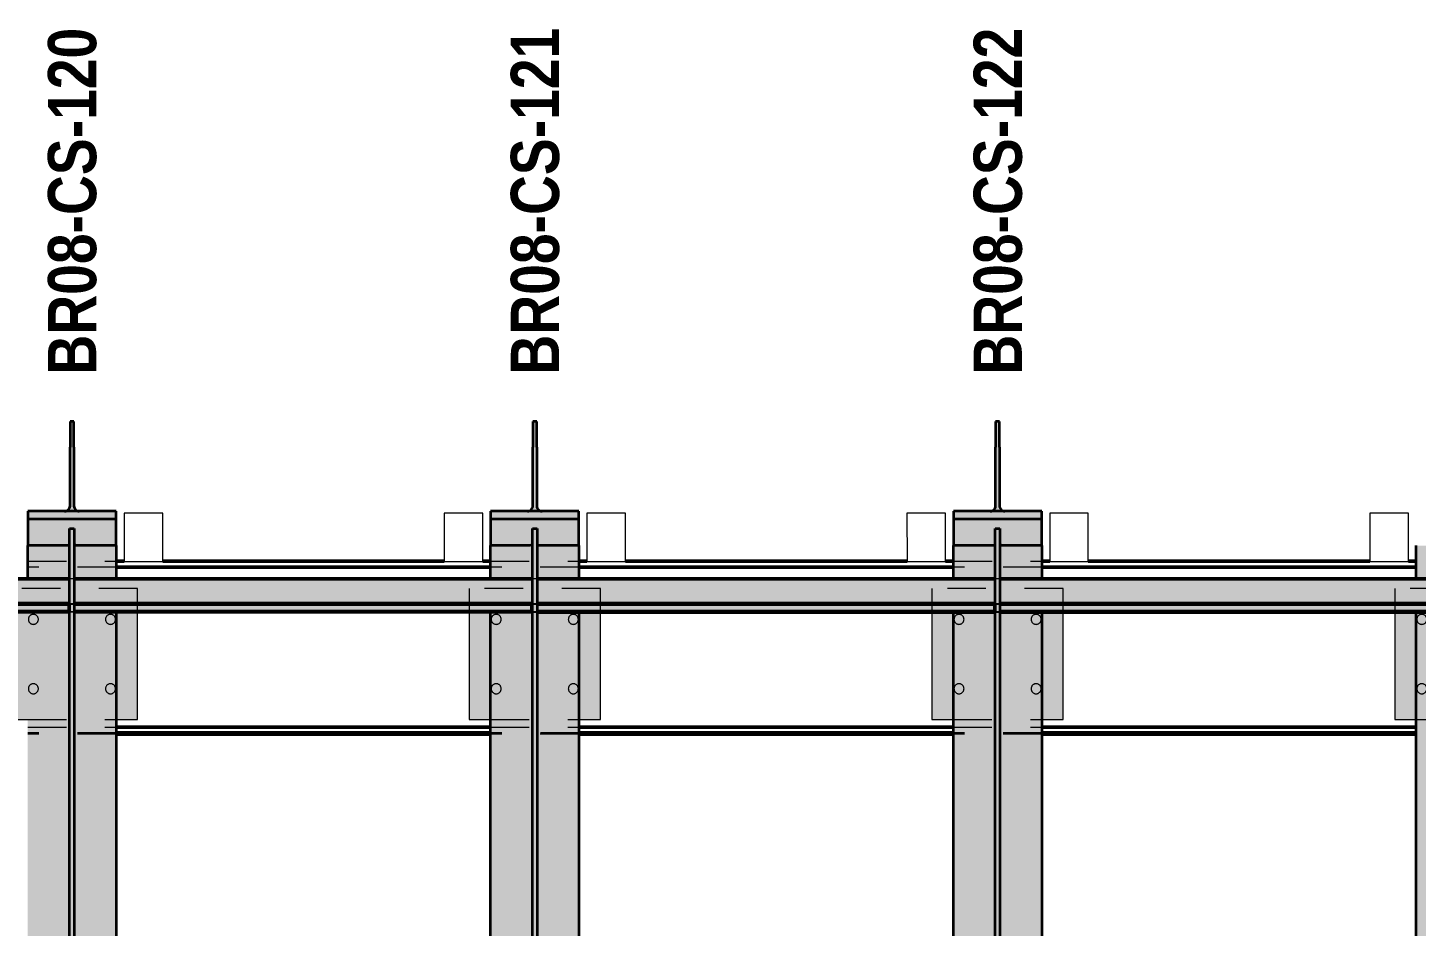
# Model space of a CAD drawing. Header units: metres. Extents: x -348 to -312, y -1188 to 3.
# Drawn here: x -333.748 to -330.148, y -1183.162 to -1180.833 of the extents above; entities that cross this region are included whole.
import ezdxf

# ---------------------------------------------------------------- set-up
doc = ezdxf.new("R2010")
doc.units = ezdxf.units.M
doc.linetypes.add('JacobsDash', pattern=[0.0045, 0.003, -0.0015])
for name, color, linetype, lineweight in [('A-DETL', 7, 'Continuous', 13), ('A-GENM', 7, 'Continuous', 35), ('A-GENM-IDEN', 7, 'Continuous', 18), ('A-WALL', 7, 'Continuous', 50), ('A-WALL-HDLN', 7, 'JacobsDash', 18), ('S-BEAM', 7, 'Continuous', 50), ('S-BEAM-HDLN', 7, 'JacobsDash', 18), ('S-FSTN', 7, 'Continuous', 18)]:
    doc.layers.add(name, color=color, linetype=linetype, lineweight=lineweight)
doc.styles.add('Arial Narrow_B', font='ARIALNB.TTF', dxfattribs={"height": 0.125})

# ---------------------------------------------------------------- blocks, each defined once
blk = doc.blocks.new('BR08_GEN_POST_0 - 610UB_BASE-V10-DRG-2873232 - SOUTHERN CANOPY - PLAN')
at = {"layer": 'A-GENM', "true_color": 0xc0c0c0}
for points in [[(0.005, 0.7066), (0.005, 0.7721), (-0.005, 0.7721), (-0.005, 0.7066)], [(0.019, 0.5402), (0.0159, 0.5406), (0.0129, 0.5416), (0.0103, 0.5432), (0.0073, 0.5465), (0.0064, 0.5478), (0.0054, 0.5506), (0.005, 0.5536), (0.005, 0.7066), (-0.005, 0.7066), (-0.0054, 0.5506), (-0.0073, 0.5465), (-0.0081, 0.5453), (-0.0103, 0.5432), (-0.0129, 0.5416), (-0.0159, 0.5406), (-0.019, 0.5402)], [(0.1145, 0.5209), (0.1145, 0.5402), (-0.1145, 0.5402), (-0.1145, 0.5209), (0.082, 0.5209)]]:
    blk.add_hatch(color=9, dxfattribs=at).paths.add_polyline_path(points)
h = blk.add_hatch(color=9, dxfattribs=at)
h.paths.add_polyline_path([(0.006, 0.5209), (-0.1145, 0.5209), (-0.1145, 0.4511), (-0.0113, 0.4517), (-0.0064, 0.453), (-0.006, 0.4536), (-0.006, 0.4954), (0.006, 0.4954)])
h.paths.add_polyline_path([(0.082, 0.4511), (0.1145, 0.4511), (0.1145, 0.5209), (0.006, 0.5209), (0.0064, 0.453), (0.0091, 0.4521), (0.0169, 0.4512), (0.02, 0.4511)])
at = {"layer": 'A-GENM'}
for p, q in [((0.005, 0.7724), (-0.005, 0.7724)), ((-0.005, 0.7724), (-0.005, 0.7066)), ((0.005, 0.7066), (0.005, 0.7724)), ((-0.005, 0.5536), (-0.005, 0.7066)), ((0.005, 0.7066), (0.005, 0.5536)), ((-0.019, 0.5402), (-0.1145, 0.5402)), ((-0.1145, 0.5402), (-0.1145, 0.5209)), ((0.019, 0.5402), (-0.019, 0.5402)), ((0.1145, 0.5402), (0.019, 0.5402)), ((0.1145, 0.5209), (0.1145, 0.5402)), ((-0.1145, 0.5209), (0.1145, 0.5209)), ((-0.1145, 0.5209), (-0.1145, 0.4511)), ((0.1145, 0.4511), (0.1145, 0.5209))]:
    blk.add_line(p, q, dxfattribs=at)
at = {"layer": 'A-GENM', "flags": 128}
for points in [[(-0.019, 0.5402), (-0.0159, 0.5406), (-0.0129, 0.5416), (-0.0103, 0.5432), (-0.0081, 0.5453), (-0.0064, 0.5478), (-0.0054, 0.5506), (-0.005, 0.5536)], [(0.005, 0.5536), (0.0054, 0.5506), (0.0064, 0.5478), (0.0081, 0.5453), (0.0103, 0.5432), (0.0129, 0.5416), (0.0159, 0.5406), (0.019, 0.5402)]]:
    blk.add_lwpolyline(points, dxfattribs=at)
blk = doc.blocks.new('BR08_GEN_POST_0 - 610UB_BASE-V11-DRG-2873232 - SOUTHERN CANOPY - PLAN')
at = {"layer": 'A-GENM', "true_color": 0xc0c0c0}
for points in [[(0.005, 0.7066), (0.005, 0.7721), (-0.005, 0.7721), (-0.005, 0.7066)], [(0.019, 0.5402), (0.0159, 0.5406), (0.0129, 0.5416), (0.0103, 0.5432), (0.0073, 0.5465), (0.0064, 0.5478), (0.0054, 0.5506), (0.005, 0.5536), (0.005, 0.7066), (-0.005, 0.7066), (-0.0054, 0.5506), (-0.0073, 0.5465), (-0.0081, 0.5453), (-0.0103, 0.5432), (-0.0129, 0.5416), (-0.0159, 0.5406), (-0.019, 0.5402)], [(0.1145, 0.5209), (0.1145, 0.5402), (-0.1145, 0.5402), (-0.1145, 0.5209), (0.0742, 0.5209)], [(0.0742, 0.4511), (0.1145, 0.4511), (0.1145, 0.5209), (-0.1145, 0.5209), (-0.1145, 0.4511), (-0.0113, 0.4517), (-0.0064, 0.453), (-0.006, 0.4536), (-0.006, 0.4954), (0.006, 0.4954), (0.0064, 0.453), (0.0091, 0.4521), (0.0169, 0.4512), (0.02, 0.4511)]]:
    blk.add_hatch(color=9, dxfattribs=at).paths.add_polyline_path(points)
at = {"layer": 'A-GENM'}
for p, q in [((0.005, 0.7724), (-0.005, 0.7724)), ((-0.005, 0.7724), (-0.005, 0.7066)), ((0.005, 0.7066), (0.005, 0.7724)), ((-0.005, 0.5536), (-0.005, 0.7066)), ((0.005, 0.7066), (0.005, 0.5536)), ((-0.019, 0.5402), (-0.1145, 0.5402)), ((-0.1145, 0.5402), (-0.1145, 0.5209)), ((0.019, 0.5402), (-0.019, 0.5402)), ((0.1145, 0.5402), (0.019, 0.5402)), ((0.1145, 0.5209), (0.1145, 0.5402)), ((-0.1145, 0.5209), (0.1145, 0.5209)), ((-0.1145, 0.5209), (-0.1145, 0.4511)), ((0.1145, 0.4511), (0.1145, 0.5209))]:
    blk.add_line(p, q, dxfattribs=at)
at = {"layer": 'A-GENM', "flags": 128}
for points in [[(-0.019, 0.5402), (-0.0159, 0.5406), (-0.0129, 0.5416), (-0.0103, 0.5432), (-0.0081, 0.5453), (-0.0064, 0.5478), (-0.0054, 0.5506), (-0.005, 0.5536)], [(0.005, 0.5536), (0.0054, 0.5506), (0.0064, 0.5478), (0.0081, 0.5453), (0.0103, 0.5432), (0.0129, 0.5416), (0.0159, 0.5406), (0.019, 0.5402)]]:
    blk.add_lwpolyline(points, dxfattribs=at)
blk = doc.blocks.new('BR08_GEN_POST_0 - 610UB_BASE-V12-DRG-2873232 - SOUTHERN CANOPY - PLAN')
at = {"layer": 'A-GENM', "true_color": 0xc0c0c0}
for points in [[(0.005, 0.7066), (0.005, 0.7721), (-0.005, 0.7721), (-0.005, 0.7066)], [(0.019, 0.5402), (0.0159, 0.5406), (0.0129, 0.5416), (0.0103, 0.5432), (0.0072, 0.5465), (0.0064, 0.5478), (0.0054, 0.5506), (0.005, 0.5536), (0.005, 0.7066), (-0.005, 0.7066), (-0.0054, 0.5506), (-0.0072, 0.5465), (-0.0081, 0.5453), (-0.0103, 0.5432), (-0.0129, 0.5416), (-0.0159, 0.5406), (-0.019, 0.5402)], [(0.1145, 0.5209), (0.1145, 0.5402), (-0.1145, 0.5402), (-0.1145, 0.5209), (0.0663, 0.5209)]]:
    blk.add_hatch(color=9, dxfattribs=at).paths.add_polyline_path(points)
h = blk.add_hatch(color=9, dxfattribs=at)
h.paths.add_polyline_path([(0.006, 0.5209), (-0.1145, 0.5209), (-0.1145, 0.4512), (-0.0113, 0.4517), (-0.0064, 0.4531), (-0.006, 0.4536), (-0.006, 0.4954), (0.006, 0.4954)])
h.paths.add_polyline_path([(0.1145, 0.4512), (0.1145, 0.5209), (0.006, 0.5209), (0.0064, 0.4531), (0.0091, 0.4521), (0.0169, 0.4512), (0.02, 0.4512), (0.0663, 0.4512)])
at = {"layer": 'A-GENM'}
for p, q in [((0.005, 0.7724), (-0.005, 0.7724)), ((-0.005, 0.7724), (-0.005, 0.7066)), ((0.005, 0.7066), (0.005, 0.7724)), ((-0.005, 0.5536), (-0.005, 0.7066)), ((0.005, 0.7066), (0.005, 0.5536)), ((-0.019, 0.5402), (-0.1145, 0.5402)), ((-0.1145, 0.5402), (-0.1145, 0.5209)), ((0.019, 0.5402), (-0.019, 0.5402)), ((0.1145, 0.5402), (0.019, 0.5402)), ((0.1145, 0.5209), (0.1145, 0.5402)), ((-0.1145, 0.5209), (0.1145, 0.5209)), ((-0.1145, 0.5209), (-0.1145, 0.4512)), ((0.1145, 0.4512), (0.1145, 0.5209))]:
    blk.add_line(p, q, dxfattribs=at)
at = {"layer": 'A-GENM', "flags": 128}
for points in [[(-0.019, 0.5402), (-0.0159, 0.5406), (-0.0129, 0.5416), (-0.0103, 0.5432), (-0.0081, 0.5453), (-0.0064, 0.5478), (-0.0054, 0.5506), (-0.005, 0.5536)], [(0.005, 0.5536), (0.0054, 0.5506), (0.0064, 0.5478), (0.0081, 0.5453), (0.0103, 0.5432), (0.0129, 0.5416), (0.0159, 0.5406), (0.019, 0.5402)]]:
    blk.add_lwpolyline(points, dxfattribs=at)
blk = doc.blocks.new('BR08_CANOPY_BEAM - TYPE 3-8745652-DRG-2873232 - SOUTHERN CANOPY - PLAN')
at = {"layer": 'A-GENM', "true_color": 0xc0c0c0}
h = blk.add_hatch(color=9, dxfattribs=at)
h.paths.add_polyline_path([(-330.1481, -1185.1088), (-330.0536, -1185.0834), (-330.0536, -1183.8613), (-330.1481, -1183.8613), (-330.1481, -1185.0843)])
h.paths.add_polyline_path([(-330.0536, -1183.7919), (-330.0536, -1182.3474), (-330.1481, -1182.3474), (-330.1481, -1183.7919), (-330.0536, -1183.7919)])
h.paths.add_polyline_path([(-330.0536, -1182.2616), (-330.0536, -1182.1753), (-330.1481, -1182.1753), (-330.1481, -1182.2616), (-330.0536, -1182.2616)])
at = {"layer": 'A-GENM'}
for p, q in [((-330.1481, -1182.2616), (-330.1481, -1182.1753)), ((-330.1481, -1183.7919), (-330.1481, -1182.3474))]:
    blk.add_line(p, q, dxfattribs=at)
blk = doc.blocks.new('BR08_CANOPY_BEAM - TYPE 3-8745653-DRG-2873232 - SOUTHERN CANOPY - PLAN')
at = {"layer": 'A-GENM', "true_color": 0xc0c0c0}
blk.add_hatch(color=9, dxfattribs=at).paths.add_polyline_path([(-331.2275, -1184.3944), (-331.2275, -1182.131), (-331.2395, -1182.131), (-331.2395, -1184.3944)])
h = blk.add_hatch(color=9, dxfattribs=at)
h.paths.add_polyline_path([(-331.348, -1185.4303), (-331.2535, -1185.4049), (-331.2535, -1184.6108), (-331.348, -1184.6108), (-331.348, -1185.2721)])
h.paths.add_polyline_path([(-331.2535, -1184.5414), (-331.2535, -1182.3474), (-331.348, -1182.3474), (-331.348, -1184.5414), (-331.2535, -1184.5414)])
h.paths.add_polyline_path([(-331.2535, -1182.2616), (-331.2535, -1182.1752), (-331.348, -1182.1752), (-331.348, -1182.2616), (-331.2535, -1182.2616)])
h = blk.add_hatch(color=9, dxfattribs=at)
h.paths.add_polyline_path([(-331.2535, -1185.3997), (-331.2395, -1185.3992), (-331.2395, -1184.6067), (-331.2408, -1184.6067), (-331.2411, -1184.6108), (-331.2535, -1184.6108), (-331.2535, -1185.366)])
h.paths.add_polyline_path([(-331.2395, -1184.5414), (-331.2399, -1182.3474), (-331.2535, -1182.3474), (-331.2535, -1184.5414), (-331.2395, -1184.5414)])
h.paths.add_polyline_path([(-331.2395, -1182.2616), (-331.2395, -1182.2612), (-331.2398, -1182.1733), (-331.2426, -1182.1743), (-331.2503, -1182.1752), (-331.2535, -1182.1752), (-331.2534, -1182.2616), (-331.2395, -1182.2616)])
h = blk.add_hatch(color=9, dxfattribs=at)
h.paths.add_polyline_path([(-331.2271, -1185.3976), (-331.2195, -1185.3959), (-331.2135, -1185.3943), (-331.2135, -1183.8613), (-331.2275, -1183.8615), (-331.2275, -1185.3976)])
h.paths.add_polyline_path([(-331.2135, -1183.7919), (-331.2135, -1183.7919), (-331.2135, -1182.3474), (-331.2275, -1182.3474), (-331.2271, -1183.7919), (-331.215, -1183.7919)])
h.paths.add_polyline_path([(-331.2135, -1182.2616), (-331.2135, -1182.2616), (-331.2135, -1182.1752), (-331.2222, -1182.1747), (-331.2271, -1182.1733), (-331.2275, -1182.1739), (-331.2271, -1182.2616), (-331.2165, -1182.2616)])
h = blk.add_hatch(color=9, dxfattribs=at)
h.paths.add_polyline_path([(-331.2135, -1185.3943), (-331.119, -1185.369), (-331.119, -1183.8613), (-331.2135, -1183.8613), (-331.2135, -1185.366)])
h.paths.add_polyline_path([(-331.2135, -1183.7919), (-331.119, -1183.7919), (-331.119, -1182.3474), (-331.2135, -1182.3474), (-331.2135, -1183.7919)])
h.paths.add_polyline_path([(-331.1672, -1182.2616), (-331.119, -1182.2616), (-331.119, -1182.1752), (-331.2135, -1182.1752), (-331.2135, -1182.2616)])
at = {"layer": 'A-GENM'}
for p, q in [((-331.2395, -1182.131), (-331.2275, -1182.131)), ((-331.2395, -1184.3944), (-331.2395, -1182.131)), ((-331.2275, -1182.131), (-331.2275, -1184.3944)), ((-331.2535, -1182.1752), (-331.348, -1182.1752)), ((-331.348, -1182.2616), (-331.348, -1182.1752)), ((-331.119, -1182.1752), (-331.2135, -1182.1752)), ((-331.119, -1182.1752), (-331.119, -1182.2616)), ((-331.348, -1184.5414), (-331.348, -1182.3474)), ((-331.119, -1182.3474), (-331.119, -1183.7919))]:
    blk.add_line(p, q, dxfattribs=at)
at = {"layer": 'A-GENM', "flags": 128}
for points in [[(-331.2395, -1182.1729), (-331.2398, -1182.1733), (-331.2408, -1182.1739), (-331.2425, -1182.1743), (-331.2447, -1182.1747), (-331.2474, -1182.175), (-331.2503, -1182.1752), (-331.2535, -1182.1752)], [(-331.2135, -1182.1752), (-331.2166, -1182.1752), (-331.2195, -1182.175), (-331.2222, -1182.1747), (-331.2244, -1182.1743), (-331.2261, -1182.1739), (-331.2271, -1182.1733), (-331.2275, -1182.1729)]]:
    blk.add_lwpolyline(points, dxfattribs=at)
blk = doc.blocks.new('BR08_CANOPY_BEAM - TYPE 3-8745654-DRG-2873232 - SOUTHERN CANOPY - PLAN')
at = {"layer": 'A-GENM', "true_color": 0xc0c0c0}
blk.add_hatch(color=9, dxfattribs=at).paths.add_polyline_path([(-332.4274, -1184.716), (-332.4273, -1182.131), (-332.4393, -1182.131), (-332.4394, -1184.716)])
h = blk.add_hatch(color=9, dxfattribs=at)
h.paths.add_polyline_path([(-332.5479, -1185.7516), (-332.4534, -1185.7263), (-332.4534, -1183.8613), (-332.5479, -1183.8613), (-332.5479, -1185.6477)])
h.paths.add_polyline_path([(-332.4534, -1183.7919), (-332.4534, -1182.3474), (-332.5478, -1182.3474), (-332.5479, -1183.7919), (-332.4534, -1183.7919)])
h.paths.add_polyline_path([(-332.4533, -1182.2616), (-332.4534, -1182.1752), (-332.5478, -1182.1752), (-332.5478, -1182.2616), (-332.4534, -1182.2616)])
h = blk.add_hatch(color=9, dxfattribs=at)
h.paths.add_polyline_path([(-332.4534, -1185.7211), (-332.4394, -1185.7207), (-332.4398, -1183.8572), (-332.441, -1183.8572), (-332.4415, -1183.8613), (-332.4534, -1183.8613), (-332.4534, -1185.6946)])
h.paths.add_polyline_path([(-332.4394, -1183.8569), (-332.4398, -1182.3474), (-332.4533, -1182.3474), (-332.4533, -1183.7919), (-332.4394, -1183.7919), (-332.4394, -1183.8432)])
h.paths.add_polyline_path([(-332.4393, -1182.2616), (-332.4397, -1182.1733), (-332.4424, -1182.1743), (-332.4502, -1182.1752), (-332.4533, -1182.1752), (-332.4533, -1182.2616), (-332.4394, -1182.2616)])
h = blk.add_hatch(color=9, dxfattribs=at)
h.paths.add_polyline_path([(-332.427, -1185.7191), (-332.4194, -1185.7174), (-332.4134, -1185.7158), (-332.4134, -1184.6108), (-332.4274, -1184.611), (-332.4274, -1185.7191)])
h.paths.add_polyline_path([(-332.4274, -1184.5423), (-332.4267, -1184.5414), (-332.4134, -1184.5414), (-332.4133, -1182.3474), (-332.4273, -1182.3474), (-332.4274, -1184.5414)])
h.paths.add_polyline_path([(-332.4134, -1182.2616), (-332.4133, -1182.2616), (-332.4134, -1182.1752), (-332.4221, -1182.1747), (-332.427, -1182.1733), (-332.4273, -1182.1738), (-332.427, -1182.2616), (-332.4164, -1182.2616)])
h = blk.add_hatch(color=9, dxfattribs=at)
h.paths.add_polyline_path([(-332.4134, -1185.7158), (-332.3189, -1185.6907), (-332.3189, -1184.6108), (-332.4134, -1184.6108), (-332.4134, -1185.6946)])
h.paths.add_polyline_path([(-332.3592, -1184.5414), (-332.3189, -1184.5414), (-332.3188, -1182.3474), (-332.4133, -1182.3474), (-332.4133, -1184.5414)])
h.paths.add_polyline_path([(-332.3592, -1182.2616), (-332.3188, -1182.2616), (-332.3188, -1182.1752), (-332.4133, -1182.1752), (-332.4133, -1182.2616)])
at = {"layer": 'A-GENM'}
for p, q in [((-332.4394, -1184.716), (-332.4393, -1182.131)), ((-332.4393, -1182.131), (-332.4273, -1182.131)), ((-332.4273, -1182.131), (-332.4274, -1184.716)), ((-332.4533, -1182.1752), (-332.5478, -1182.1752)), ((-332.5478, -1182.2616), (-332.5478, -1182.1752)), ((-332.3188, -1182.1752), (-332.4133, -1182.1752)), ((-332.3188, -1182.1752), (-332.3188, -1182.2616)), ((-332.5479, -1183.7919), (-332.5478, -1182.3474)), ((-332.3188, -1182.3474), (-332.3189, -1184.5414))]:
    blk.add_line(p, q, dxfattribs=at)
at = {"layer": 'A-GENM', "flags": 128}
for points in [[(-332.4393, -1182.1729), (-332.4397, -1182.1733), (-332.4407, -1182.1738), (-332.4424, -1182.1743), (-332.4446, -1182.1747), (-332.4473, -1182.175), (-332.4502, -1182.1752), (-332.4533, -1182.1752)], [(-332.4133, -1182.1752), (-332.4165, -1182.1752), (-332.4194, -1182.175), (-332.4221, -1182.1747), (-332.4243, -1182.1743), (-332.426, -1182.1738), (-332.427, -1182.1733), (-332.4273, -1182.1729)]]:
    blk.add_lwpolyline(points, dxfattribs=at)
blk = doc.blocks.new('BR08_CANOPY_BEAM - TYPE 3-8745655-DRG-2873232 - SOUTHERN CANOPY - PLAN')
at = {"layer": 'A-GENM', "true_color": 0xc0c0c0}
blk.add_hatch(color=9, dxfattribs=at).paths.add_polyline_path([(-333.6272, -1184.9761), (-333.6272, -1182.131), (-333.6392, -1182.131), (-333.6392, -1184.9761)])
h = blk.add_hatch(color=9, dxfattribs=at)
h.paths.add_polyline_path([(-333.7477, -1186.0003), (-333.6532, -1185.984), (-333.6532, -1184.6108), (-333.7477, -1184.6108), (-333.7477, -1185.6477)])
h.paths.add_polyline_path([(-333.6532, -1184.5414), (-333.6532, -1182.3473), (-333.7477, -1182.3473), (-333.7477, -1184.5414), (-333.6532, -1184.5414)])
h.paths.add_polyline_path([(-333.6532, -1182.2616), (-333.6532, -1182.1752), (-333.7477, -1182.1752), (-333.7477, -1182.2616), (-333.6532, -1182.2616)])
h = blk.add_hatch(color=9, dxfattribs=at)
h.paths.add_polyline_path([(-333.6532, -1185.9812), (-333.6392, -1185.9807), (-333.6392, -1184.6067), (-333.6405, -1184.6067), (-333.641, -1184.6108), (-333.6532, -1184.6108), (-333.6532, -1185.9763)])
h.paths.add_polyline_path([(-333.6392, -1184.5414), (-333.6396, -1182.3473), (-333.6532, -1182.3473), (-333.6532, -1184.5414), (-333.6392, -1184.5414)])
h.paths.add_polyline_path([(-333.6392, -1182.2616), (-333.6396, -1182.1733), (-333.6423, -1182.1743), (-333.6501, -1182.1752), (-333.6532, -1182.1752), (-333.6532, -1182.2616), (-333.6392, -1182.2616)])
h = blk.add_hatch(color=9, dxfattribs=at)
h.paths.add_polyline_path([(-333.6269, -1185.9797), (-333.6193, -1185.9788), (-333.6132, -1185.9778), (-333.6132, -1183.8613), (-333.6272, -1183.8614), (-333.6272, -1185.9797)])
h.paths.add_polyline_path([(-333.6132, -1183.7919), (-333.6132, -1183.7919), (-333.6132, -1182.3473), (-333.6272, -1182.3474), (-333.6269, -1183.7919), (-333.615, -1183.7919)])
h.paths.add_polyline_path([(-333.6132, -1182.2616), (-333.6132, -1182.2616), (-333.6132, -1182.1752), (-333.622, -1182.1747), (-333.6269, -1182.1733), (-333.6272, -1182.1738), (-333.6269, -1182.2616), (-333.6163, -1182.2616)])
h = blk.add_hatch(color=9, dxfattribs=at)
h.paths.add_polyline_path([(-333.6132, -1185.9778), (-333.5187, -1185.9621), (-333.5187, -1183.8613), (-333.6132, -1183.8613), (-333.6132, -1185.9763)])
h.paths.add_polyline_path([(-333.5512, -1183.7919), (-333.5187, -1183.7919), (-333.5187, -1182.3473), (-333.6132, -1182.3474), (-333.6132, -1183.7919), (-333.6054, -1183.7919)])
h.paths.add_polyline_path([(-333.5512, -1182.2616), (-333.5187, -1182.2616), (-333.5187, -1182.1752), (-333.6132, -1182.1752), (-333.6132, -1182.2616)])
at = {"layer": 'A-GENM'}
for p, q in [((-333.6392, -1182.131), (-333.6272, -1182.131)), ((-333.6392, -1184.9761), (-333.6392, -1182.131)), ((-333.6272, -1182.131), (-333.6272, -1184.9761)), ((-333.6532, -1182.1752), (-333.7477, -1182.1752)), ((-333.7477, -1182.2616), (-333.7477, -1182.1752)), ((-333.5187, -1182.1752), (-333.6132, -1182.1752)), ((-333.5187, -1182.1752), (-333.5187, -1182.2616)), ((-333.5187, -1182.3473), (-333.5187, -1183.7919))]:
    blk.add_line(p, q, dxfattribs=at)
at = {"layer": 'A-GENM', "flags": 128}
for points in [[(-333.6392, -1182.1729), (-333.6396, -1182.1733), (-333.6406, -1182.1738), (-333.6423, -1182.1743), (-333.6445, -1182.1747), (-333.6471, -1182.175), (-333.6501, -1182.1752), (-333.6532, -1182.1752)], [(-333.6132, -1182.1752), (-333.6163, -1182.1752), (-333.6193, -1182.175), (-333.6219, -1182.1747), (-333.6242, -1182.1743), (-333.6258, -1182.1738), (-333.6269, -1182.1733), (-333.6272, -1182.1729)]]:
    blk.add_lwpolyline(points, dxfattribs=at)
blk = doc.blocks.new('Walls 2 - Walls 2-6845191-DRG-2873232 - SOUTHERN CANOPY - PLAN')
at = {"layer": 'A-WALL'}
for p, q in [((228.2065, 1207.1469), (229.1736, 1207.2315)), ((228.2067, 1207.144), (229.1739, 1207.2287)), ((229.1752, 1207.2137), (228.208, 1207.1291)), ((227.0111, 1207.0423), (227.9783, 1207.1269)), ((227.0114, 1207.0395), (227.9786, 1207.1241)), ((227.9799, 1207.1091), (227.0127, 1207.0245)), ((225.8158, 1206.9377), (226.783, 1207.0223)), ((225.8161, 1206.9349), (226.7833, 1207.0195)), ((226.7846, 1207.0046), (225.8174, 1206.9199)), ((228.2442, 1206.7157), (229.2114, 1206.8003)), ((229.2127, 1206.7853), (229.1918, 1206.7835)), ((229.0921, 1206.7748), (228.3652, 1206.7112)), ((227.0489, 1206.6111), (228.0161, 1206.6957)), ((227.897, 1206.6703), (227.17, 1206.6067)), ((228.0174, 1206.6808), (227.9966, 1206.679)), ((228.2656, 1206.7025), (228.2455, 1206.7007)), ((227.0704, 1206.5979), (227.0502, 1206.5962)), ((225.8536, 1206.5065), (226.8207, 1206.5911)), ((226.7018, 1206.5657), (225.9748, 1206.5021)), ((226.822, 1206.5762), (226.8014, 1206.5744)), ((225.8752, 1206.4934), (225.8549, 1206.4916))]:
    blk.add_line(p, q, dxfattribs=at)
at = {"layer": 'A-WALL-HDLN'}
for p, q in [((229.1737, 1207.2315), (229.4017, 1207.2514)), ((229.1739, 1207.2287), (229.402, 1207.2486)), ((229.4033, 1207.2336), (229.1752, 1207.2137)), ((227.9784, 1207.1269), (228.2064, 1207.1469)), ((227.9786, 1207.1241), (228.2067, 1207.144)), ((228.208, 1207.1291), (227.9799, 1207.1091)), ((226.7831, 1207.0223), (227.0111, 1207.0423)), ((226.7833, 1207.0195), (227.0113, 1207.0395)), ((227.0127, 1207.0245), (226.7846, 1207.0046)), ((229.2114, 1206.8003), (229.4394, 1206.8202)), ((229.4407, 1206.8053), (229.2127, 1206.7854)), ((228.0161, 1206.6957), (228.2441, 1206.7157)), ((228.2454, 1206.7007), (228.0174, 1206.6808)), ((226.8208, 1206.5911), (227.0488, 1206.6111)), ((227.0501, 1206.5962), (226.8221, 1206.5762))]:
    blk.add_line(p, q, dxfattribs=at)
blk = doc.blocks.new('Canopy Post Column Base Plate-4 Hole - 25mm-V25-DRG-2873232 - SOUTHERN CANOPY - PLAN')
at = {"layer": 'S-FSTN', "linetype": 'JacobsDash', "lineweight": 9, "true_color": 0xc0c0c0}
h = blk.add_hatch(color=9, dxfattribs=at)
h.paths.add_polyline_path([(-0.17, -0.17), (0.109, -0.17), (0.109, -0.1145), (-0.17, -0.1145)])
h.paths.add_polyline_path([(-0.17, 0.1145), (0.109, 0.1145), (0.109, 0.17), (-0.17, 0.17), (-0.17, 0.1145)])
at = {"layer": 'S-FSTN'}
for p, q in [((0.109, 0.17), (-0.17, 0.17)), ((-0.17, 0.17), (-0.17, 0.1145)), ((-0.17, -0.1145), (-0.17, -0.17)), ((-0.17, -0.17), (0.109, -0.17))]:
    blk.add_line(p, q, dxfattribs=at)
at = {"layer": 'S-FSTN', "linetype": 'JacobsDash', "lineweight": 9}
for p, q in [((0.17, 0.17), (0.1091, 0.17)), ((0.17, -0.17), (0.17, 0.17)), ((-0.17, 0.1145), (-0.17, -0.1145)), ((0.1091, -0.17), (0.17, -0.17))]:
    blk.add_line(p, q, dxfattribs=at)
for centre, start, end in [((-0.09, 0.1), 0, 180), ((0.09, 0.1), 0, 180), ((-0.09, 0.1), 180, 360), ((0.09, 0.1), 180, 360), ((-0.09, -0.1), 0, 180), ((-0.09, -0.1), 180, 360), ((0.09, -0.1), 0, 180), ((0.09, -0.1), 180, 360)]:
    blk.add_arc(centre, 0.013, start, end, dxfattribs=at)
blk = doc.blocks.new('Canopy Post Column Base Plate-4 Hole - 25mm-V26-DRG-2873232 - SOUTHERN CANOPY - PLAN')
at = {"layer": 'S-FSTN', "linetype": 'JacobsDash', "lineweight": 9, "true_color": 0xc0c0c0}
h = blk.add_hatch(color=9, dxfattribs=at)
h.paths.add_polyline_path([(-0.17, -0.17), (0.109, -0.17), (0.109, -0.1145), (-0.17, -0.1145)])
h.paths.add_polyline_path([(-0.17, 0.1145), (0.109, 0.1145), (0.109, 0.17), (-0.17, 0.17), (-0.17, 0.1145)])
at = {"layer": 'S-FSTN'}
for p, q in [((0.109, 0.17), (-0.17, 0.17)), ((-0.17, 0.17), (-0.17, 0.1145)), ((-0.17, -0.1145), (-0.17, -0.17)), ((-0.17, -0.17), (0.109, -0.17))]:
    blk.add_line(p, q, dxfattribs=at)
at = {"layer": 'S-FSTN', "linetype": 'JacobsDash', "lineweight": 9}
for p, q in [((0.17, 0.17), (0.1091, 0.17)), ((0.17, -0.17), (0.17, 0.17)), ((-0.17, 0.1145), (-0.17, -0.1145)), ((0.1091, -0.17), (0.17, -0.17))]:
    blk.add_line(p, q, dxfattribs=at)
for centre, start, end in [((-0.09, 0.1), 0, 180), ((0.09, 0.1), 0, 180), ((-0.09, 0.1), 180, 360), ((0.09, 0.1), 180, 360), ((-0.09, -0.1), 0, 180), ((-0.09, -0.1), 180, 360), ((0.09, -0.1), 0, 180), ((0.09, -0.1), 180, 360)]:
    blk.add_arc(centre, 0.013, start, end, dxfattribs=at)
blk = doc.blocks.new('Canopy Post Column Base Plate-4 Hole - 25mm-V27-DRG-2873232 - SOUTHERN CANOPY - PLAN')
at = {"layer": 'S-FSTN', "linetype": 'JacobsDash', "lineweight": 9, "true_color": 0xc0c0c0}
h = blk.add_hatch(color=9, dxfattribs=at)
h.paths.add_polyline_path([(-0.17, -0.17), (0.109, -0.17), (0.109, -0.1145), (-0.17, -0.1145)])
h.paths.add_polyline_path([(-0.17, 0.1145), (0.109, 0.1145), (0.109, 0.17), (-0.17, 0.17), (-0.17, 0.1145)])
at = {"layer": 'S-FSTN'}
for p, q in [((0.109, 0.17), (-0.17, 0.17)), ((-0.17, 0.17), (-0.17, 0.1145)), ((-0.17, -0.1145), (-0.17, -0.17)), ((-0.17, -0.17), (0.109, -0.17))]:
    blk.add_line(p, q, dxfattribs=at)
at = {"layer": 'S-FSTN', "linetype": 'JacobsDash', "lineweight": 9}
for p, q in [((0.17, 0.17), (0.1091, 0.17)), ((0.17, -0.17), (0.17, 0.17)), ((-0.17, 0.1145), (-0.17, -0.1145)), ((0.1091, -0.17), (0.17, -0.17))]:
    blk.add_line(p, q, dxfattribs=at)
for centre, start, end in [((-0.09, 0.1), 0, 180), ((0.09, 0.1), 0, 180), ((-0.09, 0.1), 180, 360), ((0.09, 0.1), 180, 360), ((-0.09, -0.1), 0, 180), ((-0.09, -0.1), 180, 360), ((0.09, -0.1), 0, 180), ((0.09, -0.1), 180, 360)]:
    blk.add_arc(centre, 0.013, start, end, dxfattribs=at)
blk = doc.blocks.new('Canopy Post Column Base Plate-4 Hole - 25mm-V38-DRG-2873232 - SOUTHERN CANOPY - PLAN')
at = {"layer": 'S-FSTN', "linetype": 'JacobsDash', "lineweight": 9, "true_color": 0xc0c0c0}
h = blk.add_hatch(color=9, dxfattribs=at)
h.paths.add_polyline_path([(-0.17, -0.17), (0.109, -0.17), (0.109, -0.1145), (-0.17, -0.1145)])
h.paths.add_polyline_path([(-0.17, 0.1145), (0.109, 0.1145), (0.109, 0.17), (-0.17, 0.17), (-0.17, 0.1145)])
at = {"layer": 'S-FSTN'}
for p, q in [((0.109, 0.17), (-0.17, 0.17)), ((-0.17, 0.17), (-0.17, 0.1145)), ((-0.17, -0.1145), (-0.17, -0.17)), ((-0.17, -0.17), (0.109, -0.17))]:
    blk.add_line(p, q, dxfattribs=at)
at = {"layer": 'S-FSTN', "linetype": 'JacobsDash', "lineweight": 9}
for p, q in [((0.17, 0.17), (0.1091, 0.17)), ((0.17, -0.17), (0.17, 0.17)), ((-0.17, 0.1145), (-0.17, -0.1145)), ((0.1091, -0.17), (0.17, -0.17))]:
    blk.add_line(p, q, dxfattribs=at)
for centre, start, end in [((-0.09, 0.1), 0, 180), ((0.09, 0.1), 0, 180), ((-0.09, 0.1), 180, 360), ((0.09, 0.1), 180, 360), ((-0.09, -0.1), 0, 180), ((-0.09, -0.1), 180, 360), ((0.09, -0.1), 0, 180), ((0.09, -0.1), 180, 360)]:
    blk.add_arc(centre, 0.013, start, end, dxfattribs=at)

msp = doc.modelspace()

# ---------------------------------------------------------------- hatches: boundary and pattern name
at = {"layer": 'S-BEAM', "true_color": 0xc0c0c0}
for points in [[(-333.6392, -1182.3256), (-333.6392, -1182.2616), (-334.8271, -1182.2616), (-334.8271, -1182.3256), (-333.6392, -1182.3256)], [(-332.4393, -1182.3256), (-332.4394, -1182.2616), (-333.6272, -1182.2616), (-333.6272, -1182.3256), (-332.4394, -1182.3256)], [(-331.2395, -1182.3256), (-331.2395, -1182.2616), (-332.4273, -1182.2616), (-332.4273, -1182.3256), (-331.2395, -1182.3256)], [(-330.0396, -1182.3256), (-330.0396, -1182.2616), (-331.2275, -1182.2616), (-331.2275, -1182.3256), (-330.0396, -1182.3256)]]:
    msp.add_hatch(color=9, dxfattribs=at).paths.add_polyline_path(points)
at = {"layer": 'S-BEAM', "lineweight": 5, "true_color": 0xc0c0c0}
h = msp.add_hatch(color=9, dxfattribs=at)
h.paths.add_polyline_path([(-333.6407, -1182.3459), (-333.6408, -1182.327), (-334.8271, -1182.327), (-334.8271, -1182.3459), (-333.6595, -1182.3459)])
h.paths.add_polyline_path([(-334.8391, -1182.3459), (-334.8392, -1182.327), (-334.8407, -1182.327), (-334.8406, -1182.3459), (-334.8391, -1182.3459)])
for points in [[(-333.6392, -1182.327), (-333.6392, -1182.3256), (-334.8271, -1182.3256), (-334.8271, -1182.327), (-333.6392, -1182.327)], [(-332.4393, -1182.327), (-332.4394, -1182.3256), (-333.6272, -1182.3256), (-333.6272, -1182.327), (-332.4394, -1182.327)], [(-331.2395, -1182.327), (-331.2395, -1182.3256), (-332.4273, -1182.3256), (-332.4273, -1182.327), (-331.2395, -1182.327)], [(-330.0396, -1182.327), (-330.0396, -1182.3256), (-331.2275, -1182.3256), (-331.2275, -1182.327), (-330.0396, -1182.327)]]:
    msp.add_hatch(color=9, dxfattribs=at).paths.add_polyline_path(points)
h = msp.add_hatch(color=9, dxfattribs=at)
h.paths.add_polyline_path([(-332.4409, -1182.346), (-332.4409, -1182.327), (-333.6272, -1182.327), (-333.6272, -1182.3459), (-332.4675, -1182.346)])
h.paths.add_polyline_path([(-333.6392, -1182.3459), (-333.6393, -1182.327), (-333.6408, -1182.327), (-333.6407, -1182.3459), (-333.6392, -1182.3459)])
h = msp.add_hatch(color=9, dxfattribs=at)
h.paths.add_polyline_path([(-331.241, -1182.346), (-331.241, -1182.327), (-332.4273, -1182.327), (-332.4273, -1182.346), (-331.2755, -1182.346)])
h.paths.add_polyline_path([(-332.4393, -1182.346), (-332.4395, -1182.327), (-332.4409, -1182.327), (-332.4409, -1182.346), (-332.4394, -1182.346)])
h = msp.add_hatch(color=9, dxfattribs=at)
h.paths.add_polyline_path([(-330.0411, -1182.346), (-330.0412, -1182.327), (-331.2275, -1182.327), (-331.2275, -1182.346), (-330.0835, -1182.346)])
h.paths.add_polyline_path([(-331.2395, -1182.346), (-331.2396, -1182.327), (-331.241, -1182.327), (-331.241, -1182.346), (-331.2395, -1182.346)])
h = msp.add_hatch(color=9, dxfattribs=at)
h.paths.add_polyline_path([(-333.6408, -1182.3473), (-333.6407, -1182.3459), (-334.8271, -1182.3459), (-334.8271, -1182.3473), (-333.6595, -1182.3473)])
h.paths.add_polyline_path([(-334.8391, -1182.3473), (-334.8391, -1182.3459), (-334.8406, -1182.3459), (-334.8407, -1182.3473), (-334.8391, -1182.3473)])
h = msp.add_hatch(color=9, dxfattribs=at)
h.paths.add_polyline_path([(-332.441, -1182.3474), (-332.4409, -1182.346), (-333.6272, -1182.3459), (-333.6272, -1182.3473), (-332.4675, -1182.3474)])
h.paths.add_polyline_path([(-333.6392, -1182.3473), (-333.6392, -1182.3459), (-333.6407, -1182.3459), (-333.6408, -1182.3473), (-333.6392, -1182.3473)])
h = msp.add_hatch(color=9, dxfattribs=at)
h.paths.add_polyline_path([(-331.2411, -1182.3474), (-331.241, -1182.346), (-332.4273, -1182.346), (-332.4273, -1182.3474), (-331.2755, -1182.3474)])
h.paths.add_polyline_path([(-332.4393, -1182.3474), (-332.4394, -1182.346), (-332.4409, -1182.346), (-332.441, -1182.3474), (-332.4394, -1182.3474)])
h = msp.add_hatch(color=9, dxfattribs=at)
h.paths.add_polyline_path([(-330.0412, -1182.3474), (-330.0411, -1182.346), (-331.2275, -1182.346), (-331.2275, -1182.3474), (-330.0835, -1182.3474)])
h.paths.add_polyline_path([(-331.2395, -1182.3474), (-331.2395, -1182.346), (-331.241, -1182.346), (-331.2411, -1182.3474), (-331.2395, -1182.3474)])

# ---------------------------------------------------------------- linework, layer by layer
at = {"layer": 'A-DETL', "lineweight": 9}
for p, q in [((-333.3977, -1182.0911), (-333.4977, -1182.0911)), ((-333.4977, -1182.0911), (-333.4977, -1182.2161)), ((-333.3976, -1182.2161), (-333.3977, -1182.0911)), ((-333.3977, -1182.2161), (-333.3977, -1182.0911)), ((-332.568, -1182.0914), (-332.668, -1182.0914)), ((-332.668, -1182.0914), (-332.668, -1182.2164)), ((-332.5679, -1182.2164), (-332.568, -1182.0914)), ((-332.568, -1182.2164), (-332.568, -1182.0914)), ((-332.198, -1182.0913), (-332.298, -1182.0914)), ((-332.298, -1182.0914), (-332.298, -1182.2164)), ((-332.1979, -1182.2163), (-332.198, -1182.0913)), ((-332.198, -1182.2163), (-332.198, -1182.0913)), ((-331.3683, -1182.0912), (-331.4683, -1182.0912)), ((-331.4683, -1182.0912), (-331.4682, -1182.2162)), ((-331.3682, -1182.2162), (-331.3683, -1182.0912)), ((-331.3682, -1182.2162), (-331.3683, -1182.0912)), ((-330.9983, -1182.0911), (-331.0983, -1182.0911)), ((-331.0983, -1182.0911), (-331.0982, -1182.2161)), ((-330.9982, -1182.2161), (-330.9983, -1182.0911)), ((-330.9982, -1182.2161), (-330.9983, -1182.0911)), ((-330.1685, -1182.0912), (-330.2685, -1182.0912)), ((-330.2685, -1182.0912), (-330.2685, -1182.2162)), ((-330.1684, -1182.2162), (-330.1685, -1182.0912)), ((-330.1685, -1182.2162), (-330.1685, -1182.0912)), ((-333.4977, -1182.2161), (-333.3977, -1182.2161)), ((-332.668, -1182.2164), (-332.568, -1182.2164)), ((-332.298, -1182.2164), (-332.198, -1182.2163)), ((-331.4682, -1182.2162), (-331.3682, -1182.2162)), ((-331.0982, -1182.2161), (-330.9982, -1182.2161)), ((-330.2685, -1182.2162), (-330.1685, -1182.2162))]:
    msp.add_line(p, q, dxfattribs=at)
at = {"layer": 'S-BEAM'}
for p, q in [((-333.6392, -1182.2616), (-334.8271, -1182.2616)), ((-332.4394, -1182.2616), (-333.6272, -1182.2616)), ((-331.2395, -1182.2616), (-332.4273, -1182.2616)), ((-330.0396, -1182.2616), (-331.2275, -1182.2616)), ((-334.8271, -1182.3256), (-333.6392, -1182.3256)), ((-334.8271, -1182.327), (-333.6392, -1182.327)), ((-333.6407, -1182.3459), (-333.6408, -1182.327)), ((-333.6408, -1182.327), (-333.6407, -1182.3459)), ((-333.6272, -1182.3256), (-332.4393, -1182.3256)), ((-333.6272, -1182.327), (-332.4393, -1182.327)), ((-332.4409, -1182.346), (-332.4409, -1182.327)), ((-332.4409, -1182.327), (-332.4409, -1182.346)), ((-332.4273, -1182.3256), (-331.2395, -1182.3256)), ((-332.4273, -1182.327), (-331.2395, -1182.327)), ((-331.241, -1182.346), (-331.241, -1182.327)), ((-331.241, -1182.327), (-331.241, -1182.346)), ((-331.2275, -1182.3256), (-330.0396, -1182.3256)), ((-331.2275, -1182.327), (-330.0396, -1182.327)), ((-334.8271, -1182.3459), (-333.6407, -1182.3459)), ((-334.8271, -1182.3473), (-333.6408, -1182.3473)), ((-333.6408, -1182.3473), (-333.6407, -1182.3459)), ((-333.6407, -1182.3459), (-333.6408, -1182.3473)), ((-333.6408, -1182.3473), (-333.6392, -1182.3473)), ((-333.6407, -1182.3459), (-333.6392, -1182.3459)), ((-333.6272, -1182.3459), (-332.4409, -1182.346)), ((-333.6272, -1182.3473), (-332.441, -1182.3474)), ((-332.441, -1182.3474), (-332.4409, -1182.346)), ((-332.4409, -1182.346), (-332.441, -1182.3474)), ((-332.441, -1182.3474), (-332.4393, -1182.3474)), ((-332.4409, -1182.346), (-332.4393, -1182.346)), ((-332.4273, -1182.346), (-331.241, -1182.346)), ((-332.4273, -1182.3474), (-331.2411, -1182.3474)), ((-331.2411, -1182.3474), (-331.241, -1182.346)), ((-331.241, -1182.346), (-331.2411, -1182.3474)), ((-331.2411, -1182.3474), (-331.2395, -1182.3474)), ((-331.241, -1182.346), (-331.2395, -1182.346)), ((-331.2275, -1182.346), (-330.0411, -1182.346)), ((-331.2275, -1182.3474), (-330.0412, -1182.3474))]:
    msp.add_line(p, q, dxfattribs=at)
at = {"layer": 'S-BEAM-HDLN'}
for p, q in [((-333.641, -1182.2833), (-333.6393, -1182.2622)), ((-333.6273, -1182.2616), (-333.6392, -1182.2616)), ((-332.4411, -1182.2833), (-332.4394, -1182.2622)), ((-332.4274, -1182.2616), (-332.4394, -1182.2616)), ((-331.2413, -1182.2834), (-331.2395, -1182.2622)), ((-331.2275, -1182.2616), (-331.2395, -1182.2616)), ((-333.6408, -1182.3473), (-333.641, -1182.2833)), ((-333.6394, -1182.2695), (-333.6409, -1182.2879)), ((-333.6409, -1182.2879), (-333.6392, -1182.2879)), ((-333.6409, -1182.2879), (-333.6408, -1182.3269)), ((-333.6393, -1182.2978), (-333.6393, -1182.2689)), ((-333.6391, -1182.3256), (-333.6392, -1182.291)), ((-333.6392, -1182.291), (-333.6391, -1182.3256)), ((-332.441, -1182.3474), (-332.4411, -1182.2833)), ((-332.4395, -1182.2695), (-332.441, -1182.2879)), ((-332.441, -1182.2879), (-332.4393, -1182.2879)), ((-332.441, -1182.2879), (-332.4409, -1182.3269)), ((-332.4394, -1182.2978), (-332.4395, -1182.2689)), ((-332.4392, -1182.3256), (-332.4393, -1182.291)), ((-332.4393, -1182.291), (-332.4392, -1182.3256)), ((-331.2411, -1182.3474), (-331.2413, -1182.2834)), ((-331.2396, -1182.2695), (-331.2411, -1182.2879)), ((-331.2411, -1182.2879), (-331.2394, -1182.2879)), ((-331.2411, -1182.2879), (-331.241, -1182.3269)), ((-331.2395, -1182.2979), (-331.2396, -1182.2689)), ((-331.2393, -1182.3256), (-331.2394, -1182.291)), ((-331.2394, -1182.291), (-331.2393, -1182.3256)), ((-333.6392, -1182.3267), (-333.6391, -1182.3256)), ((-333.6392, -1182.3256), (-333.6391, -1182.3256)), ((-333.6391, -1182.3256), (-333.6392, -1182.3267)), ((-333.6392, -1182.327), (-333.6273, -1182.327)), ((-333.6391, -1182.3256), (-333.6273, -1182.3256)), ((-332.4393, -1182.3267), (-332.4392, -1182.3256)), ((-332.4393, -1182.3256), (-332.4392, -1182.3256)), ((-332.4392, -1182.3256), (-332.4393, -1182.3267)), ((-332.4393, -1182.327), (-332.4274, -1182.327)), ((-332.4392, -1182.3256), (-332.4274, -1182.3256)), ((-331.2394, -1182.3267), (-331.2393, -1182.3256)), ((-331.2394, -1182.3256), (-331.2393, -1182.3256)), ((-331.2393, -1182.3256), (-331.2394, -1182.3267)), ((-331.2394, -1182.327), (-331.2275, -1182.327)), ((-331.2393, -1182.3256), (-331.2275, -1182.3256)), ((-333.6392, -1182.3459), (-333.6273, -1182.3459)), ((-333.6392, -1182.3473), (-333.6273, -1182.3473)), ((-332.4393, -1182.346), (-332.4274, -1182.346)), ((-332.4393, -1182.3474), (-332.4274, -1182.3474)), ((-331.2394, -1182.346), (-331.2275, -1182.346)), ((-331.2394, -1182.3474), (-331.2275, -1182.3474))]:
    msp.add_line(p, q, dxfattribs=at)

# ---------------------------------------------------------------- block references
at = {"layer": 'A-GENM', "rotation": 359.9995443855516}
for name, p in [('BR08_GEN_POST_0 - 610UB_BASE-V10-DRG-2873232 - SOUTHERN CANOPY - PLAN', (-333.6332, -1182.6264)), ('BR08_GEN_POST_0 - 610UB_BASE-V11-DRG-2873232 - SOUTHERN CANOPY - PLAN', (-332.4333, -1182.6264)), ('BR08_GEN_POST_0 - 610UB_BASE-V12-DRG-2873232 - SOUTHERN CANOPY - PLAN', (-331.2335, -1182.6264))]:
    msp.add_blockref(name, p, dxfattribs=at)
at = {"layer": 'A-GENM'}
for name in ['BR08_CANOPY_BEAM - TYPE 3-8745655-DRG-2873232 - SOUTHERN CANOPY - PLAN', 'BR08_CANOPY_BEAM - TYPE 3-8745654-DRG-2873232 - SOUTHERN CANOPY - PLAN', 'BR08_CANOPY_BEAM - TYPE 3-8745653-DRG-2873232 - SOUTHERN CANOPY - PLAN', 'BR08_CANOPY_BEAM - TYPE 3-8745652-DRG-2873232 - SOUTHERN CANOPY - PLAN']:
    msp.add_blockref(name, (0, 0), dxfattribs=at)
at = {"layer": 'A-WALL-HDLN', "rotation": 175.0000000000005}
msp.add_blockref('Walls 2 - Walls 2-6845191-DRG-2873232 - SOUTHERN CANOPY - PLAN', (0, 0), dxfattribs=at)
at = {"layer": 'S-FSTN', "linetype": 'JacobsDash', "lineweight": 9}
for name, p, rotation in [('Canopy Post Column Base Plate-4 Hole - 25mm-V27-DRG-2873232 - SOUTHERN CANOPY - PLAN', (-333.6332, -1182.4564), 89.99954438580791), ('Canopy Post Column Base Plate-4 Hole - 25mm-V26-DRG-2873232 - SOUTHERN CANOPY - PLAN', (-332.4333, -1182.4564), 89.9995443858861), ('Canopy Post Column Base Plate-4 Hole - 25mm-V38-DRG-2873232 - SOUTHERN CANOPY - PLAN', (-331.2335, -1182.4564), 89.99954438580791), ('Canopy Post Column Base Plate-4 Hole - 25mm-V25-DRG-2873232 - SOUTHERN CANOPY - PLAN', (-330.0336, -1182.4564), 89.99954438580706)]:
    msp.add_blockref(name, p, dxfattribs=dict(at, rotation=rotation))

# ---------------------------------------------------------------- next in the draw order: texts
at = {"layer": 'A-GENM-IDEN', "lineweight": 9, "char_height": 0.125, "attachment_point": 1, "rotation": 90, "style": 'Arial Narrow_B', "bg_fill": 3, "box_fill_scale": 1, "bg_fill_color": 256, "bg_fill_true_color": 13158600, "bg_fill_transparency": 0}
for s, insert in [('BR08-CS-120', (-333.6953, -1181.7319)), ('BR08-CS-121', (-332.4954, -1181.7319)), ('BR08-CS-122', (-331.2955, -1181.7319))]:
    msp.add_mtext(s, dxfattribs=dict(at, insert=insert))

doc.saveas('drawing.dxf')
